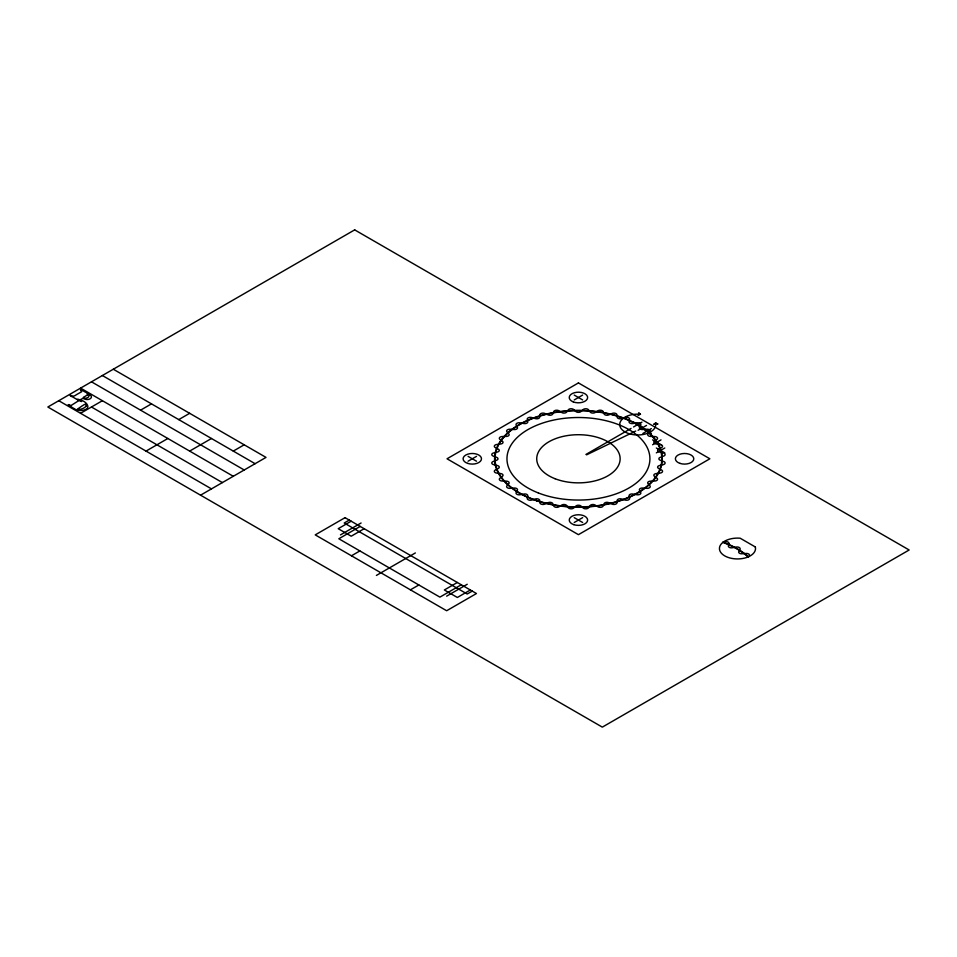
<?xml version="1.0" encoding="UTF-8"?>
<svg xmlns="http://www.w3.org/2000/svg" width="957" height="957" viewBox="0 0 957 957"><rect width="100%" height="100%" fill="white"/><g stroke="black" fill="none" stroke-linecap="round" stroke-linejoin="round"><path stroke-width="1.44" d="M86.046 406.103L86.369 405.05A2.393 1.388 0 0 0 85.807 404.297L84.539 404.416A14.618 8.446 0 0 0 83.881 404.799L83.259 405.218A16.389 9.462 0 0 1 82.661 405.577A15.133 8.733 0 0 1 81.632 406.247L77.421 409.189A1.902 1.101 0 0 0 78.199 409.417L79.909 409.357A7.512 4.342 0 0 0 80.663 409.201A9.295 5.359 0 0 0 83.749 408.065A9.965 5.754 0 0 0 86.094 406.127M655.581 422.994L653.775 424.358L655.641 423.233L657.949 424.035L655.581 422.994A18.039 10.419 0 0 1 638.642 434.957A18.039 10.419 0 0 1 619.717 424.023A18.039 10.419 0 0 1 640.448 414.249L638.618 412.886L640.03 414.214L637.9 415.171L640.448 414.249M87.147 395.002L87.051 395.074A6.627 3.828 0 0 1 86.573 395.397A7.524 4.342 0 0 1 85.783 395.935L85.675 395.995A5.634 3.254 0 0 0 84.946 396.497L83.522 397.334M87.362 394.846L87.877 394.727A1.208 0.694 0 0 1 88.319 394.918L88.439 394.978A2.105 1.22 0 0 1 88.965 395.684L88.869 396.282A4.199 2.428 0 0 1 85.795 398.22A2.345 1.352 0 0 1 83.881 397.837L83.797 397.789A2.668 1.531 0 0 1 83.319 397.442M80.579 413.304L102.387 400.708M140.571 410.158L151.481 403.866M178.744 419.609L189.653 413.304M146.026 451.094L167.846 438.497M189.653 451.094L211.473 438.497M233.293 451.094L244.202 444.802M200.563 495.176L266.01 457.398L113.297 369.223M349.257 520.094L344.209 523.012L467.195 594.022L472.256 591.103M351.183 521.206L338.216 528.695L351.219 536.207L364.186 528.707M340.489 534.891L361.088 523M468.081 461.214L476.514 456.357M574.224 399.942L582.646 395.074M360.215 526.422L338.814 538.767L439.909 597.132L461.298 584.775M351.458 555.79L359.88 550.933M376.4 575.432L415.362 552.943M585.935 454.455L631.082 428.389M633.534 426.978L641.956 422.121M638.104 430.267L646.537 425.41M642.925 433.449L651.346 428.58M652.59 444.754L661.012 439.885M410.421 589.835L418.843 584.978M656.346 452.864L664.78 447.996M457.326 582.478L444.347 589.979L457.362 597.479L470.33 589.99M446.632 596.163L467.231 584.272M574.224 522.498L582.646 517.641M77.206 399.32L78.414 399.296A9.594 5.539 0 0 1 79.287 399.643L80.639 400.193A3.409 1.962 0 0 1 80.974 400.337M586.593 454.838L635.687 431.057M70.878 405.624L78.964 400.516A4.785 2.763 0 0 0 78.139 400.11L77.888 399.966M69.024 404.56L68.055 404.859A2.476 1.424 0 0 0 68.222 405.038A3.349 1.938 0 0 0 68.748 405.433L69.394 405.78A47.982 27.705 0 0 1 70.627 406.486L74.443 408.818A9.127 5.275 0 0 0 79.814 410.517L81.441 410.505A6.747 3.9 0 0 0 84.443 409.895C91.764 408.053 85.795 400.923 80.974 400.337M86.525 392.705L86.357 392.609A11.544 6.663 0 0 0 85.257 392.071L82.804 390.647A11.544 6.663 0 0 0 81.859 390.025L80.591 389.583L80.579 390.336M633.534 422.121L641.956 426.978M638.104 425.41L646.537 430.267M642.925 428.58L651.346 433.449M652.59 439.885L661.012 444.754M574.224 395.074L582.646 399.942M656.346 447.996L664.78 452.864M468.081 456.357L476.514 461.214M574.224 517.641L582.646 522.498M102.387 375.527L255.1 463.69M91.477 381.819L244.202 469.983M80.579 388.111L233.293 476.287M80.651 390.384L81.345 390.791M91.477 407.012L222.383 482.579M78.127 400.122L72.864 397.071A7.812 4.51 0 0 0 72.505 396.904L71.584 396.509A13.96 8.063 0 0 1 70.483 395.959L70.124 395.301L72.816 396.054A2.428 1.4 0 0 0 73.378 396.306L75.172 395.492A10.982 6.34 0 0 0 75.926 395.014L76.105 394.894A4.677 2.704 0 0 1 76.345 394.727L81.668 391.724L81.417 390.827M70.483 405.457L69.837 405.086A6.472 3.744 0 0 0 69.179 404.62M58.76 400.708L211.473 488.883M89.791 394.774L86.776 392.86M78.187 400.17L81.584 401.545M81.213 401.15L81.178 401.115A8.864 5.12 0 0 1 80.962 400.935A7.178 4.139 0 0 1 80.555 400.672L80.292 400.493A7.178 4.139 0 0 0 79.886 400.229A3.086 1.782 0 0 1 79.646 400.014L83.032 398.327A7.417 4.283 0 0 0 86.405 399.5L87.458 399.512A3.744 2.165 0 0 0 89.444 399.093L89.838 398.913A5.252 3.027 0 0 0 90.197 398.698A4.629 2.668 0 0 0 91.37 397.203L91.405 396.772A5.933 3.421 0 0 0 89.826 394.751M722.822 542.368A83.391 48.149 0 0 1 748.111 556.974M539.904 414.824L539.712 417.168A2.979 1.723 0 0 1 535.37 418.616L531.757 417.539A3.098 1.782 0 0 0 528.551 417.659A3.098 1.782 0 0 0 527.259 419.357L527.785 421.678A2.979 1.723 0 0 1 523.946 423.544L520.058 422.838A3.098 1.782 0 0 0 516.947 423.281A3.098 1.782 0 0 0 516.182 425.087L517.402 427.324A2.979 1.723 0 0 1 514.172 429.549L510.141 429.238A3.098 1.782 0 0 0 507.198 429.992A3.098 1.782 0 0 0 506.983 431.834L508.861 433.928A2.979 1.723 0 0 1 506.349 436.428L502.293 436.536A3.098 1.782 0 0 0 499.626 437.564A3.098 1.782 0 0 0 499.973 439.407L502.437 441.273A2.979 1.723 0 0 1 500.726 444L496.755 444.515A3.098 1.782 0 0 0 494.434 445.795A3.098 1.782 0 0 0 495.331 447.577L498.322 449.156A2.979 1.723 0 0 1 497.461 452.015L493.704 452.912A3.098 1.782 0 0 0 491.802 454.408A3.098 1.782 0 0 0 493.226 456.07L496.647 457.338A2.979 1.723 0 0 1 496.647 460.233L493.226 461.501A3.098 1.782 0 0 0 491.802 463.164A3.098 1.782 0 0 0 493.704 464.659L497.461 465.557A2.979 1.723 0 0 1 498.322 468.416L495.331 470.007A3.098 1.782 0 0 0 494.434 471.789A3.098 1.782 0 0 0 496.755 473.069L500.726 473.571A2.979 1.723 0 0 1 502.437 476.299L499.973 478.165A3.098 1.782 0 0 0 499.626 480.007A3.098 1.782 0 0 0 502.293 481.036L506.349 481.144A2.979 1.723 0 0 1 508.861 483.656L506.983 485.737A3.098 1.782 0 0 0 507.198 487.592A3.098 1.782 0 0 0 510.141 488.333L514.172 488.034A2.979 1.723 0 0 1 517.402 490.247L516.182 492.496A3.098 1.782 0 0 0 516.947 494.291A3.098 1.782 0 0 0 520.058 494.733L523.946 494.027A2.979 1.723 0 0 1 527.785 495.893L527.259 498.226A3.098 1.782 0 0 0 528.551 499.913A3.098 1.782 0 0 0 531.757 500.044L535.37 498.956A2.979 1.723 0 0 1 539.712 500.403L539.904 502.748A3.098 1.782 0 0 0 541.686 504.291A3.098 1.782 0 0 0 544.88 504.088L548.11 502.664A2.979 1.723 0 0 1 552.823 503.657L553.708 505.954A3.098 1.782 0 0 0 555.933 507.282A3.098 1.782 0 0 0 559.008 506.767L561.759 505.045A2.979 1.723 0 0 1 566.711 505.547L568.267 507.712A3.098 1.782 0 0 0 570.862 508.801A3.098 1.782 0 0 0 573.733 507.988L575.923 506.014A2.979 1.723 0 0 1 580.947 506.014L583.136 507.988A3.098 1.782 0 0 0 586.019 508.801A3.098 1.782 0 0 0 588.603 507.712L590.17 505.547A2.979 1.723 0 0 1 595.11 505.045L597.862 506.767A3.098 1.782 0 0 0 600.948 507.282A3.098 1.782 0 0 0 603.173 505.954L604.058 503.657A2.979 1.723 0 0 1 608.772 502.664L612.002 504.088A3.098 1.782 0 0 0 615.195 504.291A3.098 1.782 0 0 0 616.978 502.748L617.157 500.403A2.979 1.723 0 0 1 621.512 498.956L625.112 500.044A3.098 1.782 0 0 0 628.318 499.913A3.098 1.782 0 0 0 629.61 498.226L629.084 495.893A2.979 1.723 0 0 1 632.936 494.027L636.812 494.733A3.098 1.782 0 0 0 639.934 494.291A3.098 1.782 0 0 0 640.7 492.496L639.479 490.247A2.979 1.723 0 0 1 642.709 488.034L646.741 488.333A3.098 1.782 0 0 0 649.671 487.592A3.098 1.782 0 0 0 649.887 485.737L648.009 483.656A2.979 1.723 0 0 1 650.521 481.144L654.588 481.036A3.098 1.782 0 0 0 657.256 480.007A3.098 1.782 0 0 0 656.909 478.165L654.432 476.299A2.979 1.723 0 0 1 656.155 473.571L660.127 473.069A3.098 1.782 0 0 0 662.435 471.789A3.098 1.782 0 0 0 661.538 470.007L658.548 468.416A2.979 1.723 0 0 1 659.421 465.557L663.177 464.659A3.098 1.782 0 0 0 665.079 463.164A3.098 1.782 0 0 0 663.656 461.501L660.222 460.233A2.979 1.723 0 0 1 660.222 457.338L663.656 456.07A3.098 1.782 0 0 0 665.079 454.408A3.098 1.782 0 0 0 663.177 452.912L659.421 452.015A2.979 1.723 0 0 1 658.548 449.156L661.538 447.577A3.098 1.782 0 0 0 662.435 445.795A3.098 1.782 0 0 0 660.127 444.515L656.155 444A2.979 1.723 0 0 1 654.432 441.273L656.909 439.407A3.098 1.782 0 0 0 657.256 437.564A3.098 1.782 0 0 0 654.588 436.536L650.521 436.428A2.979 1.723 0 0 1 648.009 433.928L649.887 431.834A3.098 1.782 0 0 0 649.671 429.992A3.098 1.782 0 0 0 646.741 429.238L642.709 429.549A2.979 1.723 0 0 1 639.479 427.324L640.7 425.087A3.098 1.782 0 0 0 639.934 423.281A3.098 1.782 0 0 0 636.812 422.838L632.936 423.544A2.979 1.723 0 0 1 629.084 421.678L629.61 419.357A3.098 1.782 0 0 0 628.318 417.659A3.098 1.782 0 0 0 625.112 417.539L621.512 418.616A2.979 1.723 0 0 1 617.157 417.168L616.978 414.824A3.098 1.782 0 0 0 615.195 413.28A3.098 1.782 0 0 0 612.002 413.484L608.772 414.907A2.979 1.723 0 0 1 604.058 413.914L603.173 411.63A3.098 1.782 0 0 0 600.948 410.29A3.098 1.782 0 0 0 597.862 410.804L595.11 412.539A2.979 1.723 0 0 1 590.17 412.036L588.603 409.859A3.098 1.782 0 0 0 586.019 408.771A3.098 1.782 0 0 0 583.136 409.584L580.947 411.57A2.979 1.723 0 0 1 575.923 411.57L573.733 409.584A3.098 1.782 0 0 0 570.862 408.771A3.098 1.782 0 0 0 568.267 409.859L566.711 412.036A2.979 1.723 0 0 1 561.759 412.539L559.008 410.804A3.098 1.782 0 0 0 555.933 410.29A3.098 1.782 0 0 0 553.708 411.63L552.823 413.914A2.979 1.723 0 0 1 548.11 414.907L544.88 413.484A3.098 1.782 0 0 0 541.686 413.28A3.098 1.782 0 0 0 539.904 414.824M728.911 543.576L728.385 545.909A2.979 1.723 0 0 0 732.237 547.775L736.112 547.069A3.098 1.782 0 0 1 739.235 547.512A3.098 1.782 0 0 1 740 549.306L738.78 551.555A2.979 1.723 0 0 0 741.998 553.768L746.041 553.469A3.098 1.782 0 0 1 748.972 554.211A3.098 1.782 0 0 1 749.187 556.065L748.518 556.818A83.869 48.424 0 0 0 723.109 542.152L724.413 541.758A3.098 1.782 0 0 1 727.619 541.889A3.098 1.782 0 0 1 728.911 543.576M354.676 229.871L47.85 407.012L602.324 727.129L909.15 549.988L354.676 229.871M345.046 517.665L315.236 534.879L446.644 610.745L476.466 593.531L345.046 517.665M578.435 382.92L447.027 458.786L578.435 534.664L709.855 458.786L578.435 382.92M755.324 546.961L740.18 538.217A18.039 10.419 0 0 0 719.461 548.002A18.039 10.419 0 0 0 738.385 558.924A18.039 10.419 0 0 0 755.324 546.961M536.506 500.726A83.869 48.424 0 0 0 662.304 458.786A83.869 48.424 0 0 0 536.506 416.857A83.869 48.424 0 0 0 536.506 500.726M536.745 500.487A83.391 48.149 0 0 0 661.825 458.786A83.391 48.149 0 0 0 536.745 417.096A83.391 48.149 0 0 0 536.745 500.487M573.841 524.663A9.199 5.311 0 0 0 587.634 520.07A9.199 5.311 0 0 0 573.841 515.464A9.199 5.311 0 0 0 573.841 524.663M679.984 463.391A9.199 5.311 0 0 0 693.777 458.786A9.199 5.311 0 0 0 679.984 454.192A9.199 5.311 0 0 0 679.984 463.391M573.279 401.904A9.199 5.311 0 0 0 587.61 397.885A9.199 5.311 0 0 0 574.415 392.729A9.199 5.311 0 0 0 573.279 401.904M538.372 492.963A71.476 41.271 0 0 0 649.731 461.729A71.476 41.271 0 0 0 547.201 421.666A71.476 41.271 0 0 0 538.372 492.963M555.072 478.727A41.701 24.069 0 0 0 620.028 460.508A41.701 24.069 0 0 0 560.216 437.134A41.701 24.069 0 0 0 555.072 478.727M467.698 463.391A9.199 5.311 0 0 0 481.491 458.786A9.199 5.311 0 0 0 467.698 454.192A9.199 5.311 0 0 0 467.698 463.391"/></g></svg>
